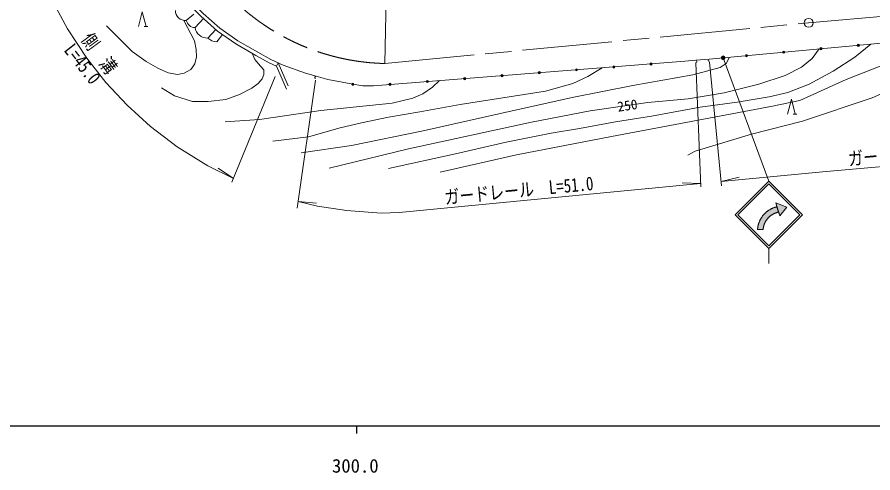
# Model space of a CAD drawing. Units: millimetres at full size, sheet at 1:1000; details may follow other scales. Extents: x 40000 to 680000, y 20000 to 380000.
# Drawn here: x 322647 to 437018, y 198715 to 259647 of the extents above; entities that cross this region are included whole.
import ezdxf
from ezdxf.enums import TextEntityAlignment as Align

# ---------------------------------------------------------------- set-up
doc = ezdxf.new("R2010")
doc.units = ezdxf.units.MM
doc.header["$LTSCALE"] = 1000
doc.linetypes.add('CHAIN', pattern=[18.5, 12, -1.5, 3.5, -1.5])
for name, color, linetype, lineweight in [('M-BGD', 7, 'Continuous', 13), ('M-BMK', 2, 'CHAIN', 13), ('M-BMK-SRVR', 3, 'Continuous', 13), ('M-STR-HTXT', 7, 'Continuous', 13), ('M-STR-STRC', 7, 'Continuous', 13), ('M-TTL-BAND', 7, 'Continuous', 25)]:
    doc.layers.add(name, color=color, linetype=linetype, lineweight=lineweight)
doc.styles.add('ＭＳ ゴシック', font='')
doc.styles.get('ＭＳ ゴシック').set_extended_font_data('MS Gothic')

msp = doc.modelspace()

# ---------------------------------------------------------------- hatches: boundary and pattern name
at = {"layer": 'M-BGD'}
for points in [[(424953, 254944, -0.41421), (425088, 255107, -0.41421), (425251, 254972, -1)], [(429931, 255404, -0.41421), (430067, 255567, -0.41421), (430230, 255432, -1)], [(434910, 255864, -0.41421), (435046, 256027, -0.41421), (435209, 255891, -1)], [(419974, 254485, -0.41421), (420109, 254648, -0.41421), (420273, 254512, -1)], [(402245, 252981, -1), (402545, 253005, -1)], [(407230, 253372, -1), (407529, 253396, -1)], [(387291, 251807, -1), (387591, 251831, -0.41421), (387453, 251670, -0.41421)], [(392276, 252199, -0.41421), (392414, 252360, -0.41421), (392575, 252222, -1)], [(397261, 252590, -1), (397560, 252613, -0.41421), (397422, 252452, -0.41421)], [(367361, 250699, -0.41421), (367532, 250825, -0.41421), (367658, 250654, -1)], [(372337, 250634, -1), (372636, 250657, -0.41421), (372499, 250496, -0.41421)], [(377322, 251025, -0.41421), (377460, 251186, -0.41421), (377621, 251048, -0.41421), (377483, 250887, -0.41421)], [(382307, 251416, -1), (382606, 251440, -0.41421), (382468, 251278, -0.41421)]]:
    msp.add_hatch(color=256, dxfattribs=at).paths.add_polyline_path(points)
at = {"layer": 'M-STR-HTXT'}
msp.add_hatch(color=256, dxfattribs=at).paths.add_polyline_path([(416754, 254254, -0.41421), (417044, 254456, -0.41421), (417247, 254166, -1)])
at = {"layer": 'M-STR-STRC'}
for points in [[(424425, 233578), (424380, 233569), (424336, 233559), (424293, 233549), (424249, 233537), (424205, 233525), (424162, 233512), (424119, 233498), (424076, 233484), (424034, 233469), (423992, 233453), (423950, 233436), (423908, 233419), (423867, 233401), (423826, 233382), (423785, 233362), (423745, 233342), (423705, 233321), (423665, 233299), (423626, 233277), (423587, 233254), (423549, 233230), (423511, 233206), (423473, 233181), (423436, 233155), (423400, 233129), (423363, 233102), (423328, 233074), (423292, 233046), (423258, 233017), (423223, 232988), (423190, 232958), (423157, 232927), (423124, 232896), (423092, 232865), (423060, 232832), (423029, 232800), (422999, 232766), (422969, 232732), (422940, 232698), (422911, 232663), (422883, 232628), (422856, 232592), (422829, 232555), (422803, 232519), (422778, 232481), (422753, 232444), (422729, 232405), (422705, 232367), (422682, 232328), (422660, 232289), (422639, 232249), (422618, 232209), (422598, 232168), (422579, 232128), (422560, 232086), (422542, 232045), (422525, 232003), (422509, 231961), (422493, 231919), (422478, 231876), (422464, 231833), (422451, 231790), (422438, 231747), (422426, 231704), (422415, 231660), (422404, 231616), (422395, 231572), (422386, 231528), (422378, 231483), (422370, 231439), (422364, 231394), (422358, 231349), (422353, 231304), (422349, 231260), (422349, 231255), (421605, 231257), (421608, 231295), (421613, 231353), (421619, 231411), (421626, 231468), (421634, 231526), (421643, 231583), (421653, 231641), (421664, 231698), (421676, 231754), (421689, 231811), (421702, 231867), (421717, 231924), (421733, 231979), (421750, 232035), (421768, 232090), (421787, 232145), (421806, 232200), (421827, 232254), (421849, 232308), (421871, 232361), (421895, 232415), (421919, 232467), (421945, 232519), (421971, 232571), (421998, 232623), (422026, 232673), (422055, 232724), (422085, 232774), (422115, 232823), (422147, 232872), (422179, 232920), (422212, 232968), (422246, 233015), (422281, 233061), (422317, 233107), (422353, 233152), (422391, 233197), (422429, 233241), (422467, 233284), (422507, 233326), (422547, 233368), (422588, 233409), (422630, 233450), (422672, 233489), (422715, 233528), (422759, 233567), (422803, 233604), (422848, 233641), (422894, 233677), (422940, 233712), (422987, 233746), (423035, 233779), (423083, 233812), (423131, 233844), (423181, 233874), (423230, 233904), (423281, 233934), (423331, 233962), (423382, 233989), (423434, 234016), (423486, 234041), (423539, 234066), (423592, 234090), (423645, 234112), (423699, 234134), (423753, 234155), (423808, 234175), (423863, 234194), (423918, 234212), (423973, 234229), (424029, 234246), (424085, 234261), (424141, 234275), (424198, 234288), (424032, 234808), (425502, 234243), (424590, 233059)], [(424198, 234288), (424141, 234275), (424085, 234261), (424029, 234246), (423973, 234229), (423918, 234212), (423863, 234194), (423808, 234175), (423753, 234155), (423699, 234134), (423645, 234112), (423592, 234090), (423539, 234066), (423486, 234041), (423434, 234016), (423382, 233989), (423331, 233962), (423281, 233934), (423230, 233904), (423181, 233874), (423131, 233844), (423083, 233812), (423035, 233779), (422987, 233746), (422940, 233712), (422894, 233677), (422848, 233641), (422803, 233604), (422759, 233567), (422715, 233528), (422672, 233489), (422630, 233450), (422588, 233409), (422547, 233368), (422507, 233326), (422467, 233284), (422429, 233241), (422391, 233197), (422353, 233152), (422317, 233107), (422281, 233061), (422246, 233015), (422212, 232968), (422179, 232920), (422147, 232872), (422115, 232823), (422085, 232774), (422055, 232724), (422026, 232673), (421998, 232623), (421971, 232571), (421945, 232519), (421919, 232467), (421895, 232415), (421871, 232361), (421849, 232308), (421827, 232254), (421806, 232200), (421787, 232145), (421768, 232090), (421750, 232035), (421733, 231979), (421717, 231924), (421702, 231867), (421689, 231811), (421676, 231754), (421664, 231698), (421653, 231641), (421643, 231583), (421634, 231526), (421626, 231468), (421619, 231411), (421613, 231353), (421608, 231295), (421605, 231257), (422349, 231255), (422353, 231304), (422358, 231349), (422364, 231394), (422370, 231439), (422378, 231483), (422386, 231528), (422395, 231572), (422404, 231616), (422415, 231660), (422426, 231704), (422438, 231747), (422451, 231790), (422464, 231833), (422478, 231876), (422493, 231919), (422509, 231961), (422525, 232003), (422542, 232045), (422560, 232086), (422579, 232128), (422598, 232168), (422618, 232209), (422639, 232249), (422660, 232289), (422682, 232328), (422705, 232367), (422729, 232405), (422753, 232444), (422778, 232481), (422803, 232519), (422829, 232555), (422856, 232592), (422883, 232628), (422911, 232663), (422940, 232698), (422969, 232732), (422999, 232766), (423029, 232800), (423060, 232832), (423092, 232865), (423124, 232896), (423157, 232927), (423190, 232958), (423223, 232988), (423258, 233017), (423292, 233046), (423328, 233074), (423363, 233102), (423400, 233129), (423436, 233155), (423473, 233181), (423511, 233206), (423549, 233230), (423587, 233254), (423626, 233277), (423665, 233299), (423705, 233321), (423745, 233342), (423785, 233362), (423826, 233382), (423867, 233401), (423908, 233419), (423950, 233436), (423992, 233453), (424034, 233469), (424076, 233484), (424119, 233498), (424162, 233512), (424205, 233525), (424249, 233537), (424293, 233549), (424336, 233559), (424380, 233569), (424425, 233578)]]:
    msp.add_hatch(color=256, dxfattribs=at).paths.add_polyline_path(points)

# ---------------------------------------------------------------- linework, layer by layer
at = {"layer": 'M-BGD'}
for p, q in [((345255, 259214), (346255, 260039)), ((346432, 258237), (347568, 259448)), ((415144, 254039), (474852, 259552)), ((339628, 258374), (340128, 258374)), ((348117, 256844), (349197, 257998)), ((349318, 256343), (350100, 257322)), ((413348, 253873), (415144, 254039)), ((357312, 253080), (357526, 253532)), ((357312, 253080), (358663, 250008)), ((357526, 253532), (358877, 250460)), ((426376, 246685), (426876, 246685))]:
    msp.add_line(p, q, dxfattribs=at)
for points in [[(337357, 285906), (337280, 283431), (337490, 280922), (337882, 278592), (338347, 276285), (338914, 273889), (339647, 271512), (340690, 268751), (341964, 266081), (343598, 263700), (345538, 261423), (347191, 259783), (349433, 257788), (351896, 256068), (354557, 254526), (356339, 253541), (357312, 253080)], [(337858, 285916), (337780, 283444), (337987, 280985), (338373, 278682), (338835, 276392), (339397, 274021), (340120, 271675), (341150, 268947), (342398, 266332), (343996, 264004), (345905, 261763), (347534, 260147), (349743, 258181), (352164, 256490), (354804, 254962), (356567, 253986), (358182, 253222), (361178, 252134), (362627, 251736)], [(338878, 258374), (339378, 260374), (339878, 258374)], [(334574, 258501), (338014, 255064), (339891, 253714), (341435, 252822), (342851, 252214), (344082, 251963), (344995, 252161), (345856, 252664), (346411, 253391), (346637, 254317), (346597, 255336), (346373, 256492), (344950, 259213)], [(462712, 258431), (461823, 257921), (457909, 256638), (449640, 253829), (442804, 251451), (436915, 248862), (427596, 245737), (420801, 243995), (413249, 241738), (412266, 241183)], [(447397, 257017), (441494, 254474), (433441, 251315), (427236, 248507), (423621, 247726), (402066, 243674), (389387, 241241), (379206, 238937)], [(429860, 255397), (428888, 254105), (427473, 252946), (425293, 251833), (421791, 250674), (417145, 249530), (412321, 248742), (406940, 248232), (399217, 247119), (391411, 245605), (374937, 242027), (364355, 239431)], [(372286, 239401), (381238, 241365), (388011, 242939), (394030, 244143), (397788, 244776), (402609, 245635), (407450, 246395), (413939, 247626), (418900, 248298), (423139, 248975), (425652, 249581), (428483, 250700), (431695, 252427), (434620, 254299), (436753, 256034)], [(354050, 254820), (354410, 253963), (355193, 253101), (355631, 252584), (355631, 251973), (355392, 251403), (354848, 250779), (354038, 250155), (352390, 249317), (350552, 248652), (348195, 248372), (346104, 248372), (343694, 249104), (341923, 250196)], [(360611, 241523), (367318, 242493), (376936, 244452), (387045, 246731), (396828, 248894), (404931, 250516), (412941, 251948), (416618, 252889), (417414, 253459), (417875, 254291)], [(356813, 243041), (361588, 243638), (365833, 244844), (368664, 245501), (372292, 246281), (376482, 246988), (381850, 247970), (393284, 249725), (396917, 250753), (398931, 251694), (400830, 252870)], [(362627, 251736), (364185, 251308), (367283, 250711), (368844, 250471), (370262, 250471), (411883, 253737), (413348, 253873)], [(350431, 245629), (355026, 245964), (363226, 247183), (372758, 248139), (375540, 248792), (376861, 249412), (378182, 250261), (379097, 251164)], [(425626, 246685), (426126, 248685), (426626, 246685)]]:
    msp.add_lwpolyline(points, dxfattribs=at)
for centre in [(425102, 254958), (430081, 255418), (435060, 255878), (420123, 254498), (402395, 252993), (407380, 253384), (387441, 251819), (392426, 252210), (397410, 252602), (367510, 250677), (372487, 250646), (377472, 251037), (382456, 251428)]:
    msp.add_circle(centre, 150, dxfattribs=at)
for centre, radius, start, end in [((345099, 260509), 1305, 178.63414, 276.86228), ((346465, 259474), 1237, 192.13099, 268.49754), ((348049, 258477), 1634, 188.44345, 272.38732), ((349474, 258407), 2070, 229.04519, 265.69061), ((415159, 253889), 150, 95.59947, 275.59947), ((413358, 253723), 150, 276.57489, 96.57489), ((362587, 251591), 150, 74.65188, 254.65188)]:
    msp.add_arc(centre, radius, start, end, dxfattribs=at)
at = {"layer": 'M-BMK'}
msp.add_lwpolyline([(371779, 253444), (428429, 258882), (527934, 267658)], dxfattribs=at)
msp.add_arc((372491, 283436), 30000, 109.88825, 268.63837, dxfattribs=at)
at = {"layer": 'M-BMK-SRVR'}
msp.add_circle((428429, 258882), 600, dxfattribs=at)
at = {"layer": 'M-STR-HTXT'}
for p, q in [((371779, 253444), (372491, 283436)), ((417000, 254210), (423125, 237710)), ((414011, 236939), (413356, 253549)), ((416804, 237103), (415176, 253615)), ((351350, 237579), (357134, 251729)), ((360097, 234112), (362542, 251197)), ((351545, 238055), (349526, 239452)), ((416748, 237669), (419135, 238241)), ((413992, 237404), (411540, 237512)), ((360225, 235006), (362668, 234766))]:
    msp.add_line(p, q, dxfattribs=at)
for points in [[(323572, 293675), (323070, 291020), (322737, 288385), (322519, 285098), (322543, 281176), (322776, 278113), (323263, 274684), (324082, 270924), (325046, 267659), (326111, 264759), (327525, 261573), (329385, 258101), (331974, 254139), (334523, 250903), (337359, 247859), (340492, 245016), (344052, 242312), (348157, 239757), (351545, 238055)], [(416748, 237669), (430263, 238966), (475861, 242987)], [(360225, 235006), (362783, 234387), (366656, 233777), (371303, 233450), (373690, 233536), (413992, 237404)]]:
    msp.add_lwpolyline(points, dxfattribs=at)
msp.add_circle((417000, 254210), 250, dxfattribs=at)
at = {"layer": 'M-STR-STRC'}
for p, q in [((418625, 233210), (423125, 237710)), ((418979, 233210), (423125, 237357)), ((427626, 233210), (423125, 237710)), ((427272, 233210), (423125, 237357)), ((424590, 233059), (424032, 234808)), ((424032, 234808), (425502, 234243)), ((425502, 234243), (424590, 233059)), ((418625, 233210), (423125, 228709)), ((418979, 233210), (423125, 229063)), ((423125, 229063), (427272, 233210)), ((423126, 228710), (427626, 233210)), ((421605, 231257), (422349, 231255)), ((423125, 228709), (423125, 226710))]:
    msp.add_line(p, q, dxfattribs=at)
for points in [[(424032, 234808), (425502, 234243), (424590, 233059)], [(424032, 234808), (425502, 234243), (424590, 233059)], [(424198, 234288), (424032, 234808), (425502, 234243), (424590, 233059), (424425, 233578)], [(424198, 234288), (424425, 233578), (424425, 233578), (424380, 233569), (424336, 233559), (424293, 233549), (424249, 233537), (424205, 233525), (424162, 233512), (424119, 233498), (424076, 233484), (424034, 233469), (423992, 233453), (423950, 233436), (423908, 233419), (423867, 233401), (423826, 233382), (423785, 233362), (423745, 233342), (423705, 233321), (423665, 233299), (423626, 233277), (423587, 233254), (423549, 233230), (423511, 233206), (423473, 233181), (423436, 233155), (423400, 233129), (423363, 233102), (423328, 233074), (423292, 233046), (423258, 233017), (423223, 232988), (423190, 232958), (423157, 232927), (423124, 232896), (423092, 232865), (423060, 232832), (423029, 232800), (422999, 232766), (422969, 232732), (422940, 232698), (422911, 232663), (422883, 232628), (422856, 232592), (422829, 232555), (422803, 232519), (422778, 232481), (422753, 232444), (422729, 232405), (422705, 232367), (422682, 232328), (422660, 232289), (422639, 232249), (422618, 232209), (422598, 232168), (422579, 232128), (422560, 232086), (422542, 232045), (422525, 232003), (422509, 231961), (422493, 231919), (422478, 231876), (422464, 231833), (422451, 231790), (422438, 231747), (422426, 231704), (422415, 231660), (422404, 231616), (422395, 231572), (422386, 231528), (422378, 231483), (422370, 231439), (422364, 231394), (422358, 231349), (422353, 231304), (422349, 231260), (422349, 231255), (422349, 231255), (421605, 231257), (421605, 231257), (421608, 231295), (421613, 231353), (421619, 231411), (421626, 231468), (421634, 231526), (421643, 231583), (421653, 231641), (421664, 231698), (421676, 231754), (421689, 231811), (421702, 231867), (421717, 231924), (421733, 231979), (421750, 232035), (421768, 232090), (421787, 232145), (421806, 232200), (421827, 232254), (421849, 232308), (421871, 232361), (421895, 232415), (421919, 232467), (421945, 232519), (421971, 232571), (421998, 232623), (422026, 232673), (422055, 232724), (422085, 232774), (422115, 232823), (422147, 232872), (422179, 232920), (422212, 232968), (422246, 233015), (422281, 233061), (422317, 233107), (422353, 233152), (422391, 233197), (422429, 233241), (422467, 233284), (422507, 233326), (422547, 233368), (422588, 233409), (422630, 233450), (422672, 233489), (422715, 233528), (422759, 233567), (422803, 233604), (422848, 233641), (422894, 233677), (422940, 233712), (422987, 233746), (423035, 233779), (423083, 233812), (423131, 233844), (423181, 233874), (423230, 233904), (423281, 233934), (423331, 233962), (423382, 233989), (423434, 234016), (423486, 234041), (423539, 234066), (423592, 234090), (423645, 234112), (423699, 234134), (423753, 234155), (423808, 234175), (423863, 234194), (423918, 234212), (423973, 234229), (424029, 234246), (424085, 234261), (424141, 234275)]]:
    msp.add_lwpolyline(points, close=True, dxfattribs=at)
at = {"layer": 'M-TTL-BAND'}
for p, q in [((40000, 205000), (579000, 205000)), ((368000, 205000), (368000, 204000))]:
    msp.add_line(p, q, dxfattribs=at)

# ---------------------------------------------------------------- texts
at = {"layer": 'M-BGD', "style": 'ＭＳ ゴシック'}
msp.add_text('250', height=1320, rotation=8.198, dxfattribs=at).set_placement((404216, 247839), align=Align.MIDDLE_CENTER)
at = {"layer": 'M-STR-HTXT', "style": 'ＭＳ ゴシック', "width": 0.8}
for s, rotation, p in [('側\u3000溝', 306.255, (332459, 253925)), ('ガードレール\u3000L=61.0', 5.04, (443801, 240108)), ('ガードレール\u3000L=51.0', 5.483, (389852, 235035))]:
    msp.add_text(s, height=1833, rotation=rotation, dxfattribs=at).set_placement(p, align=Align.BOTTOM_CENTER)
msp.add_text('L=45.0', height=1833, rotation=308.23, dxfattribs=at).set_placement((332105, 253972), align=Align.TOP_CENTER)
at = {"layer": 'M-TTL-BAND', "style": 'ＭＳ ゴシック'}
msp.add_text('300.0', height=1833, dxfattribs=at).set_placement((367844, 198195), align=Align.BOTTOM_CENTER)

doc.saveas('drawing.dxf')
